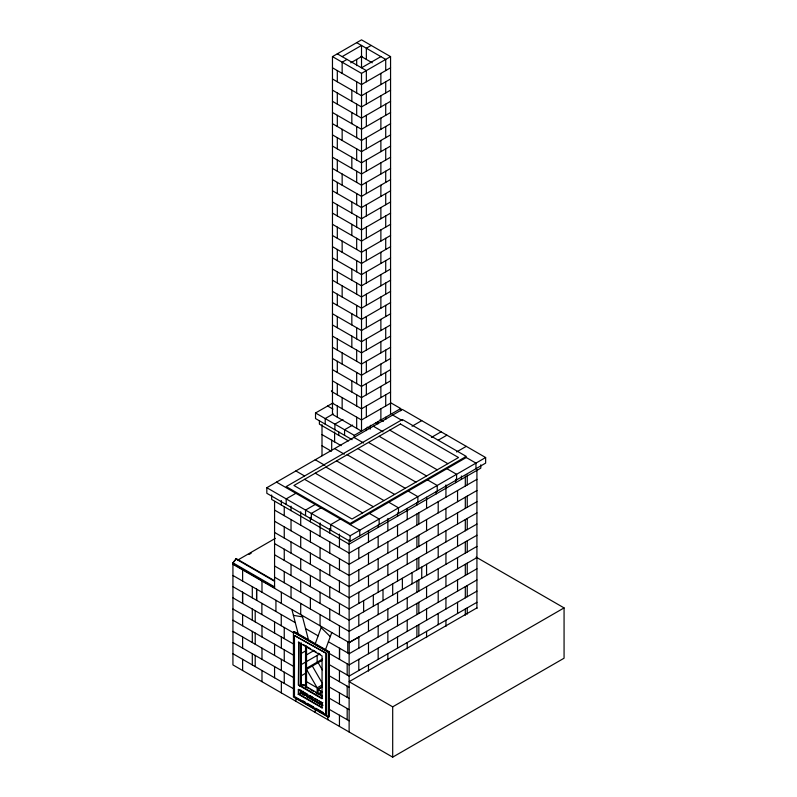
<?xml version="1.0" encoding="UTF-8"?>
<svg xmlns="http://www.w3.org/2000/svg" width="797" height="797" viewBox="0 0 797 797"><rect width="100%" height="100%" fill="white"/><g stroke="black" fill="none" stroke-linecap="round" stroke-linejoin="round"><path stroke-width="1.2" d="M331.403 390.958L331.98 391.676L331.791 391.178M315.174 643.916L321.53 626.621M325.415 649.884L331.781 632.549M274.567 580.734L236.33 558.657L232.933 562.841L232.933 664.917L392.692 757.15L564.067 658.212L564.067 607.902L476.148 557.143M236.33 558.657L232.933 562.841L274.567 586.881M390.56 56.617L361.519 73.394L361.519 431.147L332.469 414.38L332.469 56.617L361.519 39.85L390.56 56.617L390.56 414.38M342.152 56.617L361.519 45.439L361.519 67.795L380.876 56.617M346.994 59.416L342.152 62.206L342.152 73.394M371.193 45.439L366.351 48.238L366.351 59.416M350.76 62.833L362.057 56.308M390.56 67.795L361.519 84.572L332.469 67.795M390.56 78.983L361.519 95.75L332.469 78.983M390.56 90.161L361.519 106.928L332.469 90.161M390.56 101.339L361.519 118.105L332.469 101.339M390.56 112.516L361.519 129.293L332.469 112.516M390.56 123.694L361.519 140.471L332.469 123.694M390.56 134.882L361.519 151.649L332.469 134.882M390.56 146.06L361.519 162.827L332.469 146.06M390.56 157.238L361.519 174.005L332.469 157.238M390.56 168.416L361.519 185.193L332.469 168.416M390.56 179.594L361.519 196.371L332.469 179.594M390.56 190.782L361.519 207.549L332.469 190.782M390.56 201.96L361.519 218.727L332.469 201.96M390.56 213.138L361.519 229.905L332.469 213.138M390.56 224.316L361.519 241.093L332.469 224.316M390.56 235.494L361.519 252.27L332.469 235.494M390.56 246.681L361.519 263.448L332.469 246.681M390.56 257.859L361.519 274.626L332.469 257.859M390.56 269.037L361.519 285.804L332.469 269.037M390.56 280.215L361.519 296.992L332.469 280.215M390.56 291.393L361.519 308.17L332.469 291.393M390.56 302.581L361.519 319.348L332.469 302.581M390.56 313.759L361.519 330.526L332.469 313.759M390.56 324.937L361.519 341.704L332.469 324.937M390.56 336.115L361.519 352.882L332.469 336.115M390.56 347.293L361.519 364.07L332.469 347.293M390.56 358.481L361.519 375.248L332.469 358.481M352.105 439.685L315.522 418.564L315.522 412.976L333.007 402.943M390.56 369.659L361.519 386.425L332.469 369.659M333.276 413.912L325.206 418.564L325.206 424.163M390.56 380.836L361.519 397.603L332.469 380.836M342.959 419.501L334.889 424.163L334.889 429.752M390.56 392.014L361.519 408.781L332.469 392.014M352.643 425.09L344.573 429.752L344.573 435.341M390.56 403.192L361.519 419.969L332.469 403.192M315.522 412.976L354.257 435.341L400.732 408.562L400.732 410.804M266.826 487.714L402.375 409.459L485.642 457.528L485.642 463.117L350.092 541.382L266.826 493.303L266.826 487.714L350.092 535.793L485.642 457.528M295.866 493.303L286.193 498.892L286.193 504.481M412.059 426.226L421.733 420.637M315.233 504.481L305.55 510.07L305.55 515.669M431.416 437.404L441.1 431.815M321.042 507.838L311.358 513.427L311.358 519.016M438.3 440.143L446.908 435.172M237.715 560.082L275.324 538.373M249.033 554.443L251.185 553.208M340.409 519.016L330.725 524.605L330.725 530.194M456.591 451.939L466.275 446.35M350.092 524.605L466.275 457.528M476.925 479.336L349.126 553.118L274.567 510.08M476.925 490.514L349.126 564.296L274.567 521.258M476.925 501.692L349.126 575.474L274.567 532.436M476.925 512.869L349.126 586.662L274.567 543.614M476.925 524.047L349.126 597.84L274.567 554.792M293.445 632.22L294.422 631.652L329.271 651.777L329.271 716.623L328.304 717.18L293.445 697.056L293.445 632.22L328.304 652.335L329.271 651.777M294.462 635.538L326.421 653.43L325.933 714.64L294.462 696.468L294.462 635.538L326.421 653.43M476.925 535.235L349.126 609.018L274.567 565.98M298.337 642.252L322.058 655.941L322.058 698.76L298.337 685.071L298.825 641.974L298.825 684.792L322.546 698.481M476.925 546.413L349.126 620.196L274.567 577.158M301.246 653.43L305.55 650.94M306.516 654.855L313.978 650.551M476.925 557.591L349.126 631.373L232.933 564.296M301.246 664.608L305.55 662.118M306.516 661.56L319.298 654.188M476.925 568.769L349.126 642.561L349.126 539.699M232.933 575.474L349.216 642.611L358.889 637.022M306.516 668.275L322.496 659.049M322.008 660.444L306.516 669.39L317.166 687.831L317.166 693.43M301.246 675.786L305.55 673.306M476.925 579.947L349.126 653.739L349.126 731.995M299.792 686.187L302.701 684.513L322.108 695.711M303.398 685.719L305.55 684.484M298.337 689.544L298.825 689.266L298.825 693.958L322.546 707.656L322.058 707.935L298.337 694.237L298.337 689.544L322.546 702.954L319.308 701.091M298.098 694.376L300.997 692.703L322.895 705.345M301.246 692.553L303.418 691.298M476.925 591.135L349.126 664.917L328.892 653.241M301.097 692.862L303.039 691.746M322.496 684.762L317.166 687.831L306.516 681.684M317.654 693.709L317.654 689.236L321.918 686.775M317.854 693.679L317.854 689.564L322.098 687.114M319.298 693.31L321.43 692.085M476.925 602.313L349.126 676.095L328.882 664.409M318.72 694.207L322.098 692.254M476.925 607.902L349.126 681.684L392.692 706.839L564.067 607.902M319.537 704.359L322.765 702.496M293.406 615.334L302.541 616.918M356.677 42.649L385.718 59.416L385.718 70.594M360.981 56.308L372.269 62.833M337.31 53.827L366.351 70.594L366.351 81.772M332.469 56.617L361.519 73.394M391.048 402.973L400.732 408.562M392.692 415.048L402.375 420.637M465.199 456.91L475.958 463.117L475.958 468.706M380.129 419.531L383.357 421.394M389.783 430.141L447.874 463.675M375.825 422.639L377.977 423.874L377.977 421.643M373.325 426.226L383.008 431.815M446.908 468.706L456.591 474.305L456.591 479.894M367.198 427.162L370.426 429.025M327.627 405.992L333.007 409.1M379.133 436.288L437.224 469.832M368.483 442.435L426.574 475.978M353.968 437.404L363.641 442.993M427.551 479.894L437.224 485.483L437.224 491.072M348.448 440.93L319.398 424.163L319.398 420.806M357.833 448.581L415.924 482.125M322.008 434.614L341.136 445.653M347.183 454.738L405.274 488.272M334.601 448.581L344.284 454.18M408.184 491.072L417.867 496.661L417.867 502.249M322.008 445.792L331.452 451.241M336.533 460.885L394.625 494.419M315.233 459.769L324.917 465.358M388.816 502.249L398.5 507.838L398.5 513.427M325.883 467.032L383.975 500.576M315.233 473.179L373.325 506.723M295.866 470.947L304.474 475.919M369.449 513.427L379.133 519.016L379.133 524.605M304.584 479.326L362.675 512.869M276.509 482.125L359.776 530.194L359.776 535.793M235.842 558.936L274.567 581.292M232.933 563.738L274.567 587.778M232.933 586.662L295.288 622.656M305.55 628.584L318.133 635.847M328.394 641.774L349.216 653.789L349.216 642.611M293.934 631.931L328.792 652.056L328.792 716.902M232.933 597.84L293.754 632.948M303.139 644.464L310.681 648.818M312.842 650.063L316.07 651.926M318.232 653.171L320.384 654.417M232.933 609.018L293.794 644.155M232.933 620.196L293.794 655.333M328.882 675.587L349.126 687.273M232.933 631.373L293.794 666.511M328.882 686.765L349.126 698.451M317.654 689.236L321.958 691.716M317.854 689.564L321.978 691.955M232.933 642.561L293.794 677.689M328.882 697.953L349.126 709.639M305.928 686.934L308.09 688.18M310.242 689.425L313.48 691.298M315.632 692.543L317.794 693.779M319.946 695.024L322.108 696.269M299.901 689.883L307.453 694.237M309.605 695.482L312.842 697.355M314.994 698.6L317.156 699.846M301.196 692.583L322.715 705.006M232.933 653.739L293.794 688.877M302.86 694.107L305.002 695.343M307.144 696.578L314.646 700.912M316.788 702.147L322.147 705.245M328.882 709.131L349.126 720.817M300.519 692.982L304.673 695.382M306.755 696.578L308.837 697.783M310.92 698.979L313.002 700.184M315.074 701.38L321.321 704.986M303.069 700.882L305.191 702.107M307.313 703.333L313.679 707.009M315.801 708.234L323.233 712.518M297.102 698.61L312.942 707.756M315.054 708.971L317.166 710.197M319.288 711.412L322.456 713.245M324.568 714.461L326.68 715.686M321.141 627.657L330.287 636.634M318.142 662.686L322.277 669.859M312.334 666.033L322.387 683.457M302.163 615.443L308.638 640.539M291.901 609.526L298.377 634.601M480.8 464.8L480.8 468.148L349.126 544.172L271.667 499.45L271.667 494.987M476.925 469.393L476.925 608.519M467.241 474.982L467.241 484.925M467.241 496.103L467.241 507.281M467.241 518.458L467.241 529.636M467.241 540.824L467.241 552.002M467.241 563.18L467.241 574.358M467.241 585.536L467.241 596.724M467.241 607.902L467.241 614.108M465.309 476.098L465.309 486.04M465.309 497.218L465.309 508.396M465.309 519.574L465.309 530.762M465.309 541.94L465.309 553.118M465.309 564.296L465.309 575.474M465.309 586.662L465.309 597.84M465.309 609.018L465.309 615.224M461.433 475.978L461.433 479.336M457.558 490.514L457.558 501.692M457.558 512.869L457.558 524.047M457.558 535.225L457.558 546.413M457.558 557.591L457.558 568.769M457.558 579.947L457.558 591.125M457.558 602.313L457.558 613.491M455.625 479.326L455.625 482.683M445.941 484.925L445.941 497.218M445.941 508.396L445.941 519.574M445.941 530.762L445.941 541.94M445.941 553.118L445.941 564.296M445.941 575.474L445.941 586.662M445.941 597.84L445.941 609.018M445.941 620.196L445.941 626.412M438.201 501.692L438.201 512.869M438.201 524.047L438.201 535.225M438.201 546.413L438.201 557.591M438.201 568.769L438.201 579.947M438.201 591.125L438.201 602.313M438.201 613.491L438.201 624.669M436.258 491.629L436.258 493.861M426.574 497.218L426.574 499.45M426.574 499.699L426.574 508.396M426.574 519.574L426.574 530.762M426.574 541.94L426.574 553.118M426.574 564.296L426.574 575.474M426.574 586.662L426.574 597.84M426.574 609.018L426.574 620.196M426.574 631.373L426.574 637.59M421.733 567.095L421.733 578.273M418.833 512.869L418.833 524.047M418.833 535.225L418.833 546.413M418.833 557.591L418.833 568.769M418.833 579.947L418.833 591.125M418.833 602.313L418.833 613.491M418.833 624.669L418.833 635.847M416.901 502.807L416.901 505.049M416.901 513.985L416.901 525.163M416.901 536.351L416.901 547.529M416.901 558.707L416.901 569.885M416.901 581.063L416.901 592.251M416.901 603.429L416.901 614.607M416.901 625.784L416.901 636.962M412.059 572.684L412.059 583.862M407.217 508.396L407.217 519.574M407.217 530.762L407.217 541.94M407.217 553.118L407.217 564.296M407.217 597.84L407.217 609.018M407.217 620.196L407.217 631.373M407.217 642.561L407.217 648.768M402.375 578.273L402.375 589.451M397.534 512.869L397.534 516.227M397.534 525.163L397.534 536.351M397.534 547.529L397.534 558.707M397.534 569.885L397.534 581.063M397.534 592.251L397.534 603.429M397.534 614.607L397.534 625.784M397.534 636.962L397.534 648.15M392.692 583.862L392.692 595.04M392.692 706.839L392.692 757.15M387.85 518.458L387.85 530.762M387.85 541.94L387.85 553.118M387.85 564.296L387.85 575.474M387.85 609.018L387.85 620.196M387.85 631.373L387.85 642.561M387.85 653.739L387.85 659.946M385.718 81.772L385.718 92.95M385.718 104.138L385.718 115.316M385.718 126.494L385.718 137.672M385.718 148.85L385.718 160.038M385.718 171.216L385.718 182.393M385.718 193.571L385.718 204.749M385.718 215.937L385.718 227.115M385.718 238.293L385.718 249.471M385.718 260.649L385.718 271.837M385.718 283.015L385.718 294.193M385.718 305.371L385.718 316.548M385.718 327.736L385.718 338.914M385.718 350.092L385.718 361.27M385.718 372.448L385.718 383.636M385.718 394.814L385.718 405.992M385.718 417.229L385.718 419.471M383.008 589.451L383.008 600.629M380.876 73.394L380.876 84.572M380.876 95.75L380.876 106.928M380.876 118.105L380.876 129.293M380.876 140.471L380.876 151.649M380.876 162.827L380.876 174.005M380.876 185.193L380.876 196.371M380.876 207.549L380.876 218.727M380.876 229.905L380.876 241.093M380.876 252.27L380.876 263.448M380.876 274.626L380.876 285.804M380.876 296.992L380.876 308.17M380.876 319.348L380.876 330.526M380.876 341.704L380.876 352.892M380.876 364.07L380.876 375.248M380.876 386.425L380.876 397.603M380.876 408.791L380.876 419.969M378.167 525.163L378.167 527.405M378.167 536.351L378.167 547.529M378.167 558.707L378.167 569.885M378.167 581.063L378.167 592.251M378.167 603.429L378.167 614.607M378.167 625.784L378.167 636.962M378.167 648.15L378.167 659.328M373.325 595.04L373.325 606.218M370.426 425.299L370.426 427.78M368.483 530.762L368.483 532.994M368.483 533.243L368.483 541.94M368.483 553.118L368.483 564.296M368.483 575.474L368.483 586.662M368.483 620.196L368.483 631.373M368.483 642.561L368.483 653.739M368.483 664.917L368.483 671.124M366.351 92.95L366.351 104.138M366.351 115.316L366.351 126.494M366.351 137.672L366.351 148.85M366.351 160.038L366.351 171.216M366.351 182.393L366.351 193.571M366.351 204.749L366.351 215.937M366.351 227.115L366.351 238.293M366.351 249.471L366.351 260.649M366.351 271.837L366.351 283.015M366.351 294.193L366.351 305.371M366.351 316.548L366.351 327.736M366.351 338.914L366.351 350.092M366.351 361.27L366.351 372.448M366.351 383.636L366.351 394.814M366.351 405.992L366.351 417.17M366.351 428.348L366.351 430.589M363.641 600.629L363.641 611.807M358.799 547.529L358.799 558.707M358.799 569.885L358.799 581.063M358.799 592.251L358.799 603.429M358.799 614.607L358.799 625.784M358.799 636.962L358.889 648.2M358.799 659.328L358.799 670.506M356.677 59.416L356.677 65.623M356.677 81.772L356.677 92.95M356.677 104.138L356.677 115.316M356.677 126.494L356.677 137.672M356.677 148.85L356.677 160.038M356.677 171.216L356.677 182.393M356.677 193.571L356.677 204.749M356.677 215.937L356.677 227.115M356.677 238.293L356.677 249.471M356.677 260.649L356.677 271.837M356.677 283.015L356.677 294.193M356.677 305.371L356.677 316.548M356.677 327.736L356.677 338.914M356.677 350.092L356.677 361.27M356.677 372.448L356.677 383.636M356.677 394.814L356.677 405.992M356.677 417.17L356.677 428.348M354.257 435.341L354.257 437.573M351.836 90.161L351.836 101.339M351.836 112.516L351.836 123.694M351.836 157.238L351.836 168.416M351.836 201.96L351.836 213.138M351.836 224.316L351.836 235.494M351.836 269.037L351.836 280.215M351.836 313.759L351.836 324.937M351.836 336.115L351.836 347.293M351.836 380.836L351.836 392.014M350.092 535.793L350.092 541.382M347.761 641.774L347.761 652.952M347.183 663.801L347.183 674.979M347.183 686.157L347.183 697.335M347.183 708.513L347.183 719.701M342.152 129.293L342.152 140.471M342.152 174.005L342.152 185.193M342.152 241.093L342.152 252.27M342.152 285.804L342.152 296.992M342.152 352.892L342.152 364.07M342.152 397.603L342.152 408.791M339.532 659.378L339.532 648.2L339.442 659.328M339.442 534.11L339.442 538.583M339.442 538.832L339.442 547.529M339.442 558.707L339.442 569.885M339.442 581.063L339.442 592.251M339.442 603.429L339.442 614.607M339.442 625.784L339.442 636.962M339.442 670.506L339.442 681.684M339.442 692.862L339.442 704.05M339.442 715.228L339.442 726.406M338.765 431.984L338.765 435.341M337.31 70.594L337.31 81.772M337.31 92.95L337.31 104.138M337.31 115.316L337.31 126.494M337.31 137.672L337.31 148.85M337.31 160.038L337.31 171.216M337.31 182.393L337.31 193.571M337.31 204.749L337.31 215.937M337.31 227.115L337.31 238.293M337.31 249.471L337.31 260.649M337.31 271.837L337.31 283.015M337.31 294.193L337.31 305.371M337.31 316.548L337.31 327.736M337.31 338.914L337.31 350.092M337.31 361.27L337.31 372.448M337.31 383.636L337.31 394.814M337.31 405.992L337.31 417.17M334.601 431.944L334.601 441.877M331.691 440.203L331.691 450.136M329.759 528.521L329.759 532.994M329.759 541.94L329.759 553.118M329.759 564.296L329.759 575.474M329.759 586.662L329.759 597.84M329.759 609.018L329.759 620.196M328.304 652.335L328.304 717.18M327.826 715.975L327.826 719.701M325.933 653.709L325.933 714.64M322.008 424.671L322.008 455.735M322.058 703.233L322.058 707.935M320.075 522.932L320.075 527.405M320.075 527.654L320.075 536.351M320.075 547.529L320.075 558.707M320.075 569.885L320.075 581.063M320.075 592.251L320.075 603.429M320.075 614.607L320.075 625.784M317.166 655.413L317.166 662.118M315.233 709.081L315.233 712.428M310.392 517.343L310.392 521.816M310.392 530.762L310.392 541.94M310.392 553.118L310.392 564.296M310.392 575.474L310.392 586.662M310.392 597.84L310.392 609.018M306.516 648.15L306.516 687.273M305.938 645.719L305.938 687.612M305.55 645.719L305.55 686.964M302.701 684.513L302.701 685.071M301.196 643.109L301.196 686.406M300.997 643.01L300.997 685.241M300.997 690.212L300.997 692.703M300.708 511.754L300.708 525.163M300.708 536.351L300.708 547.529M300.708 558.707L300.708 569.885M300.708 581.063L300.708 592.251M300.708 603.429L300.708 614.607M295.866 697.524L295.866 701.25M291.025 506.165L291.025 510.638M291.025 519.574L291.025 530.762M291.025 541.94L291.025 553.118M291.025 564.296L291.025 575.474M291.025 586.662L291.025 597.84M284.25 506.972L284.25 515.669M284.25 526.847L284.25 538.025M284.25 549.203L284.25 560.381M284.25 571.569L284.25 582.746M284.25 627.468L284.25 638.646M284.25 649.824L284.25 661.002M284.25 672.18L284.25 683.368M281.351 500.576L281.351 505.049M281.351 592.251L281.351 603.429M281.251 614.557L281.251 625.735M281.351 636.962L281.351 648.15M281.351 659.328L281.351 670.506M281.351 681.684L281.351 692.862M275.931 600.3L275.931 611.478M274.567 501.383L274.567 588.335M274.567 621.879L274.567 633.057M274.567 644.235L274.567 655.413M274.567 666.591L274.567 677.769M261.984 581.063L261.984 592.251M261.984 625.784L261.984 636.962M261.984 648.15L261.984 659.328M261.984 670.506L261.984 681.684M261.884 603.369L261.884 614.557M256.654 589.172L256.654 600.35M256.564 589.122L256.564 600.3M255.209 610.691L255.209 621.879M255.209 633.057L255.209 644.235M255.209 655.413L255.209 666.591M252.3 586.662L252.3 597.84M252.3 609.018L252.3 620.196M252.3 631.373L252.3 642.561M252.3 653.739L252.3 664.917M242.617 569.885L242.617 581.073M242.617 592.251L242.617 603.429M242.617 614.607L242.617 625.784M242.617 636.962L242.617 648.15M242.617 659.328L242.617 670.506M242.527 592.191L242.527 603.369M402.375 419.521L286.193 486.598L350.092 523.49L466.275 456.412L402.375 419.521M400.433 423.994L293.934 485.483L352.025 519.016L458.524 457.528L400.433 423.994"/></g></svg>
